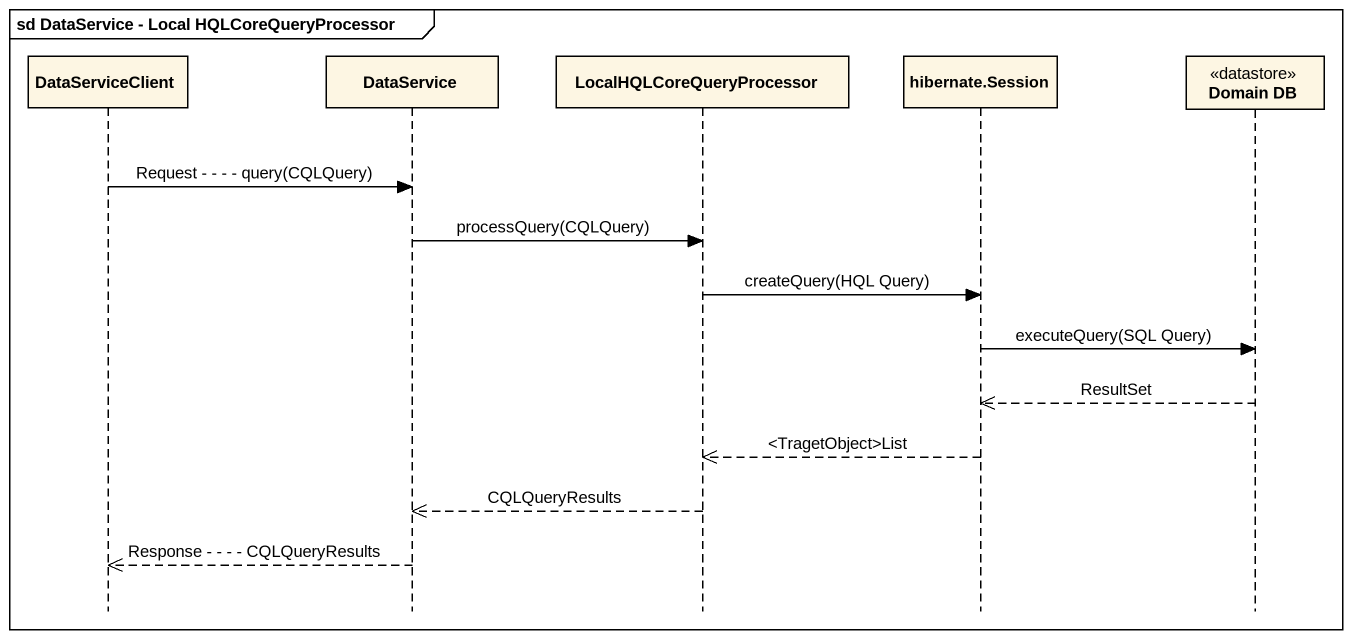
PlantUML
@startuml
mainframe sd DataService - Local HQLCoreQueryProcessor
hide footbox
participant DataServiceClient
participant DataService
participant LocalHQLCoreQueryProcessor
participant "hibernate.Session" as hibernate_Session
participant "Domain DB" as Domain_DB <<datastore>>

DataServiceClient -> DataService : Request - - - - query(CQLQuery)
DataService -> LocalHQLCoreQueryProcessor : processQuery(CQLQuery)
LocalHQLCoreQueryProcessor -> hibernate_Session : createQuery(HQL Query)
hibernate_Session -> Domain_DB : executeQuery(SQL Query)
Domain_DB -->> hibernate_Session : ResultSet
hibernate_Session -->> LocalHQLCoreQueryProcessor : <TragetObject>List
LocalHQLCoreQueryProcessor -->> DataService : CQLQueryResults
DataService -->> DataServiceClient : Response - - - - CQLQueryResults
@enduml
